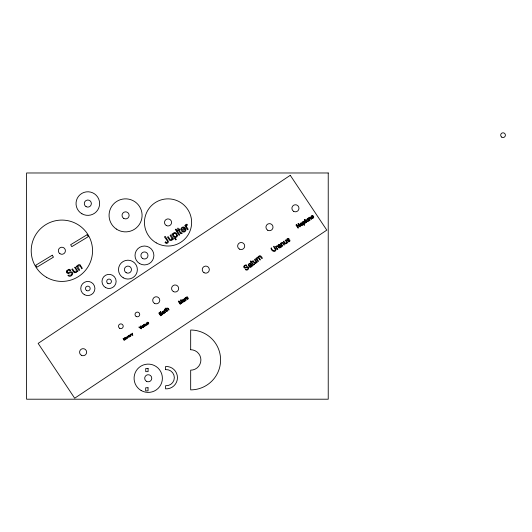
<?xml version="1.0" encoding="UTF-8"?>
<svg xmlns="http://www.w3.org/2000/svg" width="532" height="532" viewBox="0 0 532 532"><rect width="100%" height="100%" fill="white"/><g stroke="black" fill="none" stroke-linecap="round" stroke-linejoin="round"><path stroke-width="0.8" d="M183.36 301.178L183.7 300.673A3.751 3.751 0 0 0 184.218 300.154L184.338 301.125L183.414 301.351M130.706 334.236C130.32 334.961 131.756 336.071 130.872 334.608M147.138 322.911L148.142 322.425M127.221 336.557C126.822 337.195 128.318 338.458 127.394 336.949M309.045 218.2L309.857 217.681L311.154 219.43L311.533 219.177C310.715 216.571 309.218 217.142 308.52 217.881L308.174 218.107L309.704 220.401L310.083 220.142L309.258 218.905M77.825 266.552C78.803 263.899 81.715 267.589 81.649 268.8L82.34 268.334L80.498 265.574A3.784 3.784 0 0 0 80.166 265.135M162.932 313.062L163.231 312.703A3.618 3.618 0 0 0 163.716 312.184M187.583 297.182L186.333 297.973M129.023 335.872C127.248 335.572 129.017 338.039 129.369 336.317M288.896 238.888L287.559 239.207L287.214 239.979M279.4 246.429C277.631 248.258 281.84 247.24 280.091 245.711M166.995 310.914C167.627 311.985 165.312 311.4 165.352 309.95L164.927 309.857L165.02 308.766L165.499 309.451L165.824 309.225L166.589 311.001M165.519 241.947L165.033 242.705L166.722 243.543L168.052 242.738L168.398 241.462L165.233 236.341L164.474 236.846C164.368 237.565 169.681 242.246 166.45 242.712M246.469 265.847C247.447 263.254 241.555 266.333 244.368 267.982C245.604 268.687 247.147 266.432 248.092 267.782C248.777 270.263 243.35 268.707 246.216 270.11C248.517 270.695 250.04 266.386 247.081 266.652A5.353 5.353 0 0 0 246.283 266.944L245.924 267.091A5.227 5.227 0 0 1 245.166 267.39L244.966 267.416A0.672 0.672 0 0 1 244.361 266.565A1.383 1.383 0 0 1 246.535 265.747M306.592 221.99C307.35 223.068 304.789 222.649 304.776 220.813L304.291 220.7L304.424 219.463L304.956 220.255L305.335 220.002L305.162 220.561L306.179 222.07M252.66 265.761L252.161 266.146A1.21 1.21 0 0 1 251.749 265.867C251.629 268.201 247.932 267.516 249.388 265.654A3.332 3.332 0 0 1 249.581 265.435L249.767 265.242A6.796 6.796 0 0 0 250.559 264.377L250.525 264.344M69.991 270.635L70.736 270.096L69.094 269.245L66.54 270.715L66.46 272.683L68.156 273.441M143.507 326.229C140.827 327.705 143.66 327.566 143.66 326.475M127.088 337.62C124.82 338.724 127.288 338.691 127.215 337.82M300.693 224.89L302.422 223.733M311.672 217.568L313.408 216.418M281.169 247.028L281.641 246.715A2.148 2.148 0 0 1 281.082 246.156L280.244 244.926A2.627 2.627 0 0 0 279.985 244.58A1.503 1.503 0 0 0 277.93 246.349M130.187 336.177L130.021 334.641L130.892 335.945L129.928 336.477M253.711 264.258L254.436 264.391M248.91 265.395C247.008 265.847 249.328 262.296 250.645 263.513A2.926 2.926 0 0 1 250.905 263.805L251.988 265.182M162.087 312.703L162.453 312.523A0.758 0.758 0 0 1 163.171 311.612L163.464 311.832M182.516 300.653L182.902 300.474A0.785 0.785 0 0 1 183.666 299.549L183.966 299.782M277.79 246.396L278.309 246.15M185.774 229.046C184.677 229.212 185.395 231.094 183.979 231.247C179.331 230.981 187.244 229.172 184.817 227.669C182.596 225.262 179.218 229.332 181.798 231.28A2.354 2.354 0 0 0 185.828 229.033M313.215 216.956L313.627 216.763M302.229 224.278L302.642 224.085M148.175 322.379A0.838 0.838 0 0 0 146.918 322.744L147.171 323.456L148.302 323.223M147.736 323.01C150.829 322.452 146.034 326.01 148.415 323.296M187.623 297.122A1.071 1.071 0 0 0 185.987 297.647L186.34 298.492L187.956 298.346L186.772 299.35L188.175 298.971L188.109 297.88L186.938 297.973M187.065 297.927L186.712 298.046M287.732 240.052C288.244 239.819 289.78 239.227 289.96 240.417C290.479 242.572 285.97 241.708 288.53 241.475C291.516 239.287 285.651 241.827 286.675 239.5A1.456 1.456 0 0 1 288.956 238.808M144.371 324.793L143.853 325.232L144.345 326.741L143.248 325.125L143.647 325.192M307.31 221.186L308.247 220.654L307.183 218.772L307.569 218.519L309.092 220.807L308.746 221.033C308.008 221.764 306.512 222.323 305.74 219.736L306.119 219.483L307.057 220.886A2.095 2.095 0 0 0 307.27 221.159M132.441 334.921L131.078 333.936L132.368 334.575L132.269 333.145L132.721 334.994A0.698 0.698 0 0 1 132.634 335.639M144.505 324.846L145.369 326.043L144.917 324.806M74.64 271.938C77.393 273.069 76.216 267.875 74.453 267.583L75.145 267.117L77.905 271.28L77.28 271.692L76.861 271.2A1.849 1.849 0 0 1 76.129 272.564L74.234 272.717L71.82 269.325L72.512 268.866L74.207 271.42A3.797 3.797 0 0 0 74.593 271.918M253.418 264.231L251.849 262.236L252.348 261.85L252.042 261.451L251.543 261.837L250.738 260.8L250.472 261.491L251.044 262.223L250.672 262.515L250.978 262.914L251.35 262.622L252.687 264.351A3.458 3.458 0 0 0 253.159 264.883M162.985 313.381L163.869 313.102L163.71 312.178M129.808 336.091L128.977 335.333L129.628 336.291M168.265 308.607L169.129 309.85L168.804 310.076C168.185 307.243 165.592 308.992 167.886 310.721L167.553 310.954L165.651 308.241L165.984 308.015L166.662 308.979M164.355 310.721L163.856 310.608L165.239 312.577L165.565 312.351L164.847 311.32A1.603 1.603 0 0 1 164.641 310.927L164.953 309.937M284.959 242.871L283.829 241.182L283.363 241.495L285.252 243.922L286.356 243.629L286.801 242.672L287.081 243.091L287.499 242.811L285.618 239.985L285.152 240.298C286.981 241.362 286.582 244.062 285.278 243.264A2.58 2.58 0 0 1 284.992 242.911M180.175 232.89L178.579 230.496L178.06 230.841L177.688 230.29L178.207 229.944L177.528 228.92L177.941 228.042L178.898 229.478L179.59 229.019L179.962 229.571L179.271 230.037C178.918 232.843 184.983 233.428 180.727 233.595A5.167 5.167 0 0 1 180.182 232.883M77.266 266.559L76.881 265.973L76.256 266.386L79.015 270.542L79.707 270.083L77.798 266.745M185.548 297.847L185.203 298.864A1.663 1.663 0 0 0 185.409 299.283L186.133 300.361L185.788 300.593L184.391 298.519L184.91 298.645A0.845 0.845 0 0 1 185.515 297.687M187.237 225.056L187.051 224.245A1.383 1.383 0 0 0 185.794 224.89M313.321 216.93A0.904 0.904 0 0 1 311.652 217.581M313.7 216.75A1.383 1.383 0 0 1 312.045 218.333A1.383 1.383 0 0 1 311.193 216.211A1.383 1.383 0 0 1 313.481 216.218M309.285 218.885A1.077 1.077 0 0 1 308.999 218.2M302.342 224.251A0.904 0.904 0 0 1 300.673 224.903M302.715 224.072A1.383 1.383 0 0 1 301.065 225.654A1.383 1.383 0 0 1 300.214 223.533A1.383 1.383 0 0 1 302.502 223.533M281.428 243.942A0.678 0.678 0 0 1 281.415 243.609L282.425 242.971L284.022 245.132L284.487 244.82C283.616 241.781 281.634 242.18 280.77 243.217L280.351 243.503L282.233 246.323L282.698 246.01L281.681 244.487A1.769 1.769 0 0 1 281.415 243.949M280.098 245.724A5.101 5.101 0 0 1 279.386 246.416M281.169 247.034A1.091 1.091 0 0 1 280.823 246.755C280.77 248.65 277.318 248.205 278.721 246.409A2.986 2.986 0 0 1 278.914 246.23L279.087 246.07A6.091 6.091 0 0 0 279.845 245.345M279.739 245.225A0.678 0.678 0 0 0 279.36 244.88A1.071 1.071 0 0 0 278.223 246.17M276.534 247.207A0.705 0.705 0 0 1 277.219 246.349C276.62 244.66 276.108 247.553 275.922 246.449L275.523 246.715L277.405 249.541L277.877 249.229L276.899 247.759A2.261 2.261 0 0 1 276.62 247.187M256.923 259.044A0.785 0.785 0 0 1 257.614 258.033C256.87 256.158 256.471 259.45 256.185 258.246L255.759 258.579L258.073 261.571L258.572 261.185L257.368 259.629A2.52 2.52 0 0 1 257.009 259.018M254.343 264.351A1.337 1.337 0 0 1 253.172 265.082M250.426 264.251A0.751 0.751 0 0 0 249.98 263.892A1.19 1.19 0 0 0 248.816 265.421M252.64 265.794A2.394 2.394 0 0 1 251.995 265.182M143.46 325.185A0.805 0.805 0 0 1 144.943 324.759M143.713 326.468A0.978 0.978 0 0 1 142.549 327.606A0.978 0.978 0 0 1 141.931 326.103A0.978 0.978 0 0 1 143.56 326.089M129.456 336.304A0.745 0.745 0 0 1 128.684 337.175A0.745 0.745 0 0 1 127.999 336.231A0.745 0.745 0 0 1 129.077 335.772M127.254 337.807A0.785 0.785 0 0 1 126.317 338.711A0.785 0.785 0 0 1 125.831 337.501A0.785 0.785 0 0 1 127.135 337.501M163.53 311.925A4.322 4.322 0 0 1 162.998 312.444C161.515 313.122 163.79 314.844 164.242 312.909A0.771 0.771 0 0 0 164.494 313.102L164.827 312.869A1.523 1.523 0 0 1 164.421 312.477L163.77 311.572A1.862 1.862 0 0 0 163.623 311.386M162.2 312.663A1.057 1.057 0 0 1 163.637 311.353M164.288 310.735A0.811 0.811 0 0 1 164.92 309.784M166.469 308.959A0.998 0.998 0 0 1 168.318 308.573M184.025 299.875A4.482 4.482 0 0 1 183.467 300.407C181.877 301.079 184.258 302.901 184.744 300.913A0.798 0.798 0 0 0 185.003 301.119L185.355 300.879A1.583 1.583 0 0 1 184.943 300.467L184.285 299.516A1.929 1.929 0 0 0 184.138 299.323M182.629 300.613A1.097 1.097 0 0 1 184.152 299.29M185.814 224.923A2.281 2.281 0 0 0 185.801 225.841L185.335 225.189L184.75 225.581L187.517 229.738L188.208 229.272L186.765 227.117A3.325 3.325 0 0 1 186.333 226.226M186.22 226.24A1.024 1.024 0 0 1 187.237 225.063M175.021 236.72A2.361 2.361 0 0 1 173.538 234.413M176.624 235.696A1.297 1.297 0 0 1 174.988 236.82M175.001 233.388A2.394 2.394 0 0 1 176.524 235.689M173.412 234.406A1.29 1.29 0 0 1 175.048 233.255M166.197 242.652A2.5 2.5 0 0 1 165.545 241.934M68.156 273.461A7.534 7.534 0 0 0 69.473 273.056C70.271 272.69 71.84 272.258 71.986 273.568C71.8 276.095 68.854 274.878 67.863 275.243C70.31 279.014 75.724 272.018 70.723 271.752A7.056 7.056 0 0 0 69.645 272.058L69.16 272.218A7.907 7.907 0 0 1 68.296 272.497L67.823 272.55A0.898 0.898 0 0 1 67.152 271.373M67.225 271.393A1.829 1.829 0 0 1 70.098 270.509M77.26 266.559A1.782 1.782 0 0 1 77.838 265.255L77.938 265.182A1.702 1.702 0 0 1 80.239 265.042M256.098 262.03L255.646 262.848L254.815 262.848A2.879 2.879 0 0 1 254.495 262.495L253.066 260.66L252.567 261.046L254.861 263.599L256.072 263.194L256.484 262.09L256.83 262.535L257.275 262.19L254.961 259.197L254.462 259.583L256.098 262.03M249.674 266.352C250.313 267.948 252.288 265.275 250.851 264.763A5.686 5.686 0 0 1 250.133 265.608L249.681 266.333M276.015 249.741C275.436 253.046 270.981 250.938 270.981 248.211L271.5 247.865C271.014 249.86 275.736 252.713 275.257 249.295A3.777 3.777 0 0 0 274.971 248.79L273.475 246.549L273.993 246.203L276.015 249.741M142.051 326.508C143.693 326.947 142.529 325.112 142.057 326.482M146.759 324.553L146.16 325.012L144.97 323.955L145.901 325.252L146.633 325.225L147.357 324.686L146.26 323.077L146.759 324.553M125.918 337.827L126.749 337.574L125.924 337.787M172.042 238.662L171.324 239.766L170.273 239.666A3.797 3.797 0 0 1 169.888 239.174L168.172 236.627L167.48 237.092L169.868 240.451L171.796 240.311A1.849 1.849 0 0 0 172.541 238.954L172.947 239.447L173.572 239.028L170.805 234.878L170.114 235.337L172.042 238.662M177.395 235.496C177.755 238.343 172.561 236.487 176.398 239.447L175.706 239.905L171.876 234.16L172.534 233.721L172.913 234.286L173.585 232.93L175.228 232.557L176.737 233.668L177.395 235.496M258.459 256.989L257.681 257.089L259.995 260.082L260.494 259.696L259.244 258.08A2.328 2.328 0 0 1 258.951 257.621L258.885 257.382A0.672 0.672 0 0 1 258.878 257.129L259.949 256.338L261.89 258.618L262.396 258.233C261.538 256.291 259.39 254.289 258.459 256.989M305.102 222.921C305.162 224.617 302.701 223.307 304.55 225.103L304.164 225.355L302.056 222.19L302.422 221.95C302.568 221.505 305.208 220.74 305.102 222.921M302.921 222.369C304.603 226.133 304.996 219.889 302.921 222.323M160.704 311.712L158.769 313.069L160.671 315.782L162.672 314.379L162.453 314.066L160.81 315.217L160.152 314.279L161.635 313.242L161.415 312.929L159.933 313.966L159.347 313.129L160.923 312.025L160.704 311.712M139.191 327L138.872 327.213L141.239 328.856L141.559 328.636L140.933 325.817L140.614 326.03L141.226 328.497L139.191 327M178.918 301.059L178.34 301.445L180.255 304.297L180.634 304.045L179.011 301.624L181.452 303.493L181.778 303.28L181.02 300.327L182.622 302.715L183.001 302.455L181.093 299.602L180.594 299.935L181.365 302.954L178.918 301.059M175.992 229.166L175.301 229.631L175.833 230.423L176.524 229.964L175.992 229.166M177.03 230.728L176.338 231.187L179.104 235.337L179.803 234.878L177.03 230.728M184.298 228.281L181.877 229.897A1.49 1.49 0 0 1 183.52 227.709A1.643 1.643 0 0 1 184.278 228.295M290.266 175.321L38.144 343.406L74.68 398.215L326.808 230.13L290.266 175.321M123.451 338.319L123.085 338.558L124.282 340.354L123.504 338.671L125.04 339.848L124.767 337.86L126.011 339.203L124.814 337.408L124.98 339.509L123.451 338.319M296.404 224.717L295.958 225.016L298.053 228.162L298.472 227.882L296.863 225.468L300.048 226.832L300.494 226.532L298.399 223.387L297.98 223.666L299.583 226.08L296.404 224.717M301.83 223.666L300.494 224.551A0.818 0.818 0 0 1 301.398 223.347A0.904 0.904 0 0 1 301.817 223.673M312.809 216.344L311.473 217.236A0.818 0.818 0 0 1 312.384 216.032A0.904 0.904 0 0 1 312.796 216.351M52.282 255.214L35.77 265.235L36.954 267.164L53.459 257.156L52.282 255.214M87.142 234.705L70.63 244.727L71.8 246.662L88.319 236.64L87.142 234.705M328.231 172.98L26.6 172.98L26.6 399.206L328.231 399.206L328.231 172.98M148.095 368.53L145.735 368.53L145.735 371.649L148.095 371.649L148.095 368.53M148.036 387.762L145.675 387.762L145.675 390.874L148.036 390.874L148.036 387.762M190.675 349.724L190.675 330.02A29.932 29.932 0 0 1 220.6 359.951A29.932 29.932 0 0 1 190.675 389.876L190.675 370.172A10.228 10.228 0 0 0 200.897 359.951A10.228 10.228 0 0 0 190.675 349.724M165.578 369.6L165.578 366.488A11.199 11.199 0 0 1 177.455 377.667A11.199 11.199 0 0 1 165.578 388.845L165.578 385.727A8.093 8.093 0 0 0 174.343 377.667A8.093 8.093 0 0 0 165.578 369.6M146.46 381.324A3.538 3.538 0 0 0 151.773 378.259A3.538 3.538 0 0 0 146.46 375.2A3.538 3.538 0 0 0 146.46 381.324M141.153 390.521A14.158 14.158 0 0 0 162.386 378.259A14.158 14.158 0 0 0 141.153 366.003A14.158 14.158 0 0 0 141.153 390.521M86.65 290.545A2.361 2.361 0 0 0 90.187 288.497A2.361 2.361 0 0 0 86.65 286.455A2.361 2.361 0 0 0 86.65 290.545M501.716 137.11A2.361 2.361 0 0 0 505.393 135.321A2.361 2.361 0 0 0 502.009 133.033A2.361 2.361 0 0 0 501.716 137.11M119.68 328.291A2.361 2.361 0 0 0 123.218 326.249A2.361 2.361 0 0 0 119.68 324.201A2.361 2.361 0 0 0 119.68 328.291M136.192 316.493A2.361 2.361 0 0 0 139.73 314.452A2.361 2.361 0 0 0 136.192 312.41A2.361 2.361 0 0 0 136.192 316.493M204.015 272.69A3.538 3.538 0 0 0 209.322 269.624A3.538 3.538 0 0 0 204.015 266.559A3.538 3.538 0 0 0 204.015 272.69M81.343 355.263A3.538 3.538 0 0 0 86.65 352.197A3.538 3.538 0 0 0 81.343 349.132A3.538 3.538 0 0 0 81.343 355.263M267.716 230.223A3.538 3.538 0 0 0 273.022 227.164A3.538 3.538 0 0 0 267.716 224.098A3.538 3.538 0 0 0 267.716 230.223M239.407 249.102A3.538 3.538 0 0 0 244.713 246.037A3.538 3.538 0 0 0 239.407 242.971A3.538 3.538 0 0 0 239.407 249.102M293.664 211.35A3.538 3.538 0 0 0 298.971 208.291A3.538 3.538 0 0 0 293.664 205.226A3.538 3.538 0 0 0 293.664 211.35M173.346 291.563A3.538 3.538 0 0 0 178.659 288.497A3.538 3.538 0 0 0 173.346 285.438A3.538 3.538 0 0 0 173.346 291.563M154.473 303.36A3.538 3.538 0 0 0 159.78 300.294A3.538 3.538 0 0 0 154.473 297.228A3.538 3.538 0 0 0 154.473 303.36M81.928 213.784A11.797 11.797 0 0 0 99.624 203.57A11.797 11.797 0 0 0 81.928 193.355A11.797 11.797 0 0 0 81.928 213.784M116.322 229.039A16.512 16.512 0 0 0 142.044 216.544A16.512 16.512 0 0 0 118.357 200.511A16.512 16.512 0 0 0 116.322 229.039M46.543 277.312A30.67 30.67 0 0 0 92.548 250.752A30.67 30.67 0 0 0 46.543 224.191A30.67 30.67 0 0 0 46.543 277.312M84.289 294.628A7.076 7.076 0 0 0 94.909 288.497A7.076 7.076 0 0 0 84.289 282.372A7.076 7.076 0 0 0 84.289 294.628M107.883 283.463A2.361 2.361 0 0 0 111.421 281.421A2.361 2.361 0 0 0 107.883 279.38A2.361 2.361 0 0 0 107.883 283.463M105.522 287.553A7.076 7.076 0 0 0 116.136 281.421A7.076 7.076 0 0 0 105.522 275.29A7.076 7.076 0 0 0 105.522 287.553M123.218 277.797A9.436 9.436 0 0 0 137.369 269.624A9.436 9.436 0 0 0 123.218 261.451A9.436 9.436 0 0 0 123.218 277.797M139.73 263.646A9.436 9.436 0 0 0 153.888 255.473A9.436 9.436 0 0 0 139.73 247.3A9.436 9.436 0 0 0 139.73 263.646M156.242 242.871A23.594 23.594 0 0 0 191.633 222.443A23.594 23.594 0 0 0 156.242 202.014A23.594 23.594 0 0 0 156.242 242.871M59.897 253.684A3.538 3.538 0 0 0 65.409 251.004A3.538 3.538 0 0 0 60.329 247.573A3.538 3.538 0 0 0 59.897 253.684M123.803 218.433A3.538 3.538 0 0 0 129.116 215.367A3.538 3.538 0 0 0 123.803 212.301A3.538 3.538 0 0 0 123.803 218.433M86.058 206.635A3.538 3.538 0 0 0 91.364 203.57A3.538 3.538 0 0 0 86.058 200.504A3.538 3.538 0 0 0 86.058 206.635M166.27 225.508A3.538 3.538 0 0 0 171.577 222.443A3.538 3.538 0 0 0 166.27 219.377A3.538 3.538 0 0 0 166.27 225.508M126.164 272.69A3.538 3.538 0 0 0 131.47 269.624A3.538 3.538 0 0 0 126.164 266.559A3.538 3.538 0 0 0 126.164 272.69M142.676 258.539A3.538 3.538 0 0 0 147.989 255.473A3.538 3.538 0 0 0 142.676 252.407A3.538 3.538 0 0 0 142.676 258.539"/></g></svg>
